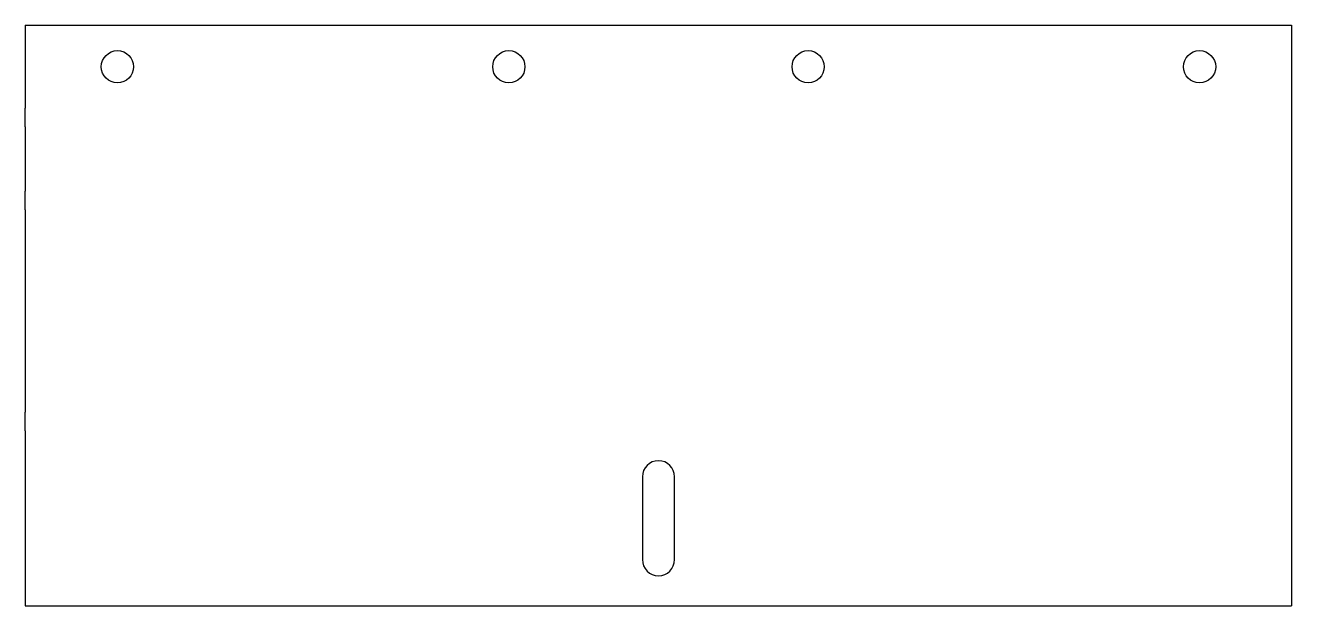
# Model space of a CAD drawing. Header units: millimetres. Extents: x 180 to 455, y 189 to 315.
import ezdxf

# ---------------------------------------------------------------- set-up
doc = ezdxf.new("R2010")
doc.units = ezdxf.units.MM
doc.layers.add('CHAOA_DISPOSITIV', color=7, linetype='Continuous')
doc.layers.add('Default', color=7, linetype='Continuous')

# ---------------------------------------------------------------- blocks, each defined once
blk = doc.blocks.new('SE')
at = {"layer": 'CHAOA_DISPOSITIV', "color": 7, "linetype": 'Continuous'}
for p, q in [((179.93, 315.08), (179.93, 297.08)), ((179.93, 315.08), (454.93, 315.08)), ((454.93, 315.08), (454.93, 297.08)), ((179.93, 293.05), (179.93, 297.08)), ((454.93, 297.08), (454.93, 293.05)), ((179.93, 293.05), (179.93, 279.05)), ((454.93, 293.05), (454.93, 279.05)), ((179.93, 275.03), (179.93, 279.05)), ((454.93, 279.05), (454.93, 275.03)), ((179.93, 275.03), (179.93, 231.03)), ((454.93, 275.03), (454.93, 231.03)), ((179.93, 227.01), (179.93, 231.03)), ((454.93, 231.03), (454.93, 227.01)), ((179.93, 227.01), (179.93, 189.01)), ((454.93, 227.01), (454.93, 189.01)), ((313.93, 217.01), (313.93, 199.01)), ((320.93, 199.01), (320.93, 217.01)), ((179.93, 189.01), (454.93, 189.01))]:
    blk.add_line(p, q, dxfattribs=at)
for centre in [(199.93, 306.08), (284.93, 306.08), (349.93, 306.08), (434.93, 306.08)]:
    blk.add_circle(centre, 3.5, dxfattribs=at)
for centre, start, end in [((317.43, 217.01), 0, 180), ((317.43, 199.01), 180, 0)]:
    blk.add_arc(centre, 3.5, start, end, dxfattribs=at)

msp = doc.modelspace()

# ---------------------------------------------------------------- block references
at = {"layer": 'Default'}
msp.add_blockref('SE', (0, 0), dxfattribs=at)

doc.saveas('drawing.dxf')
